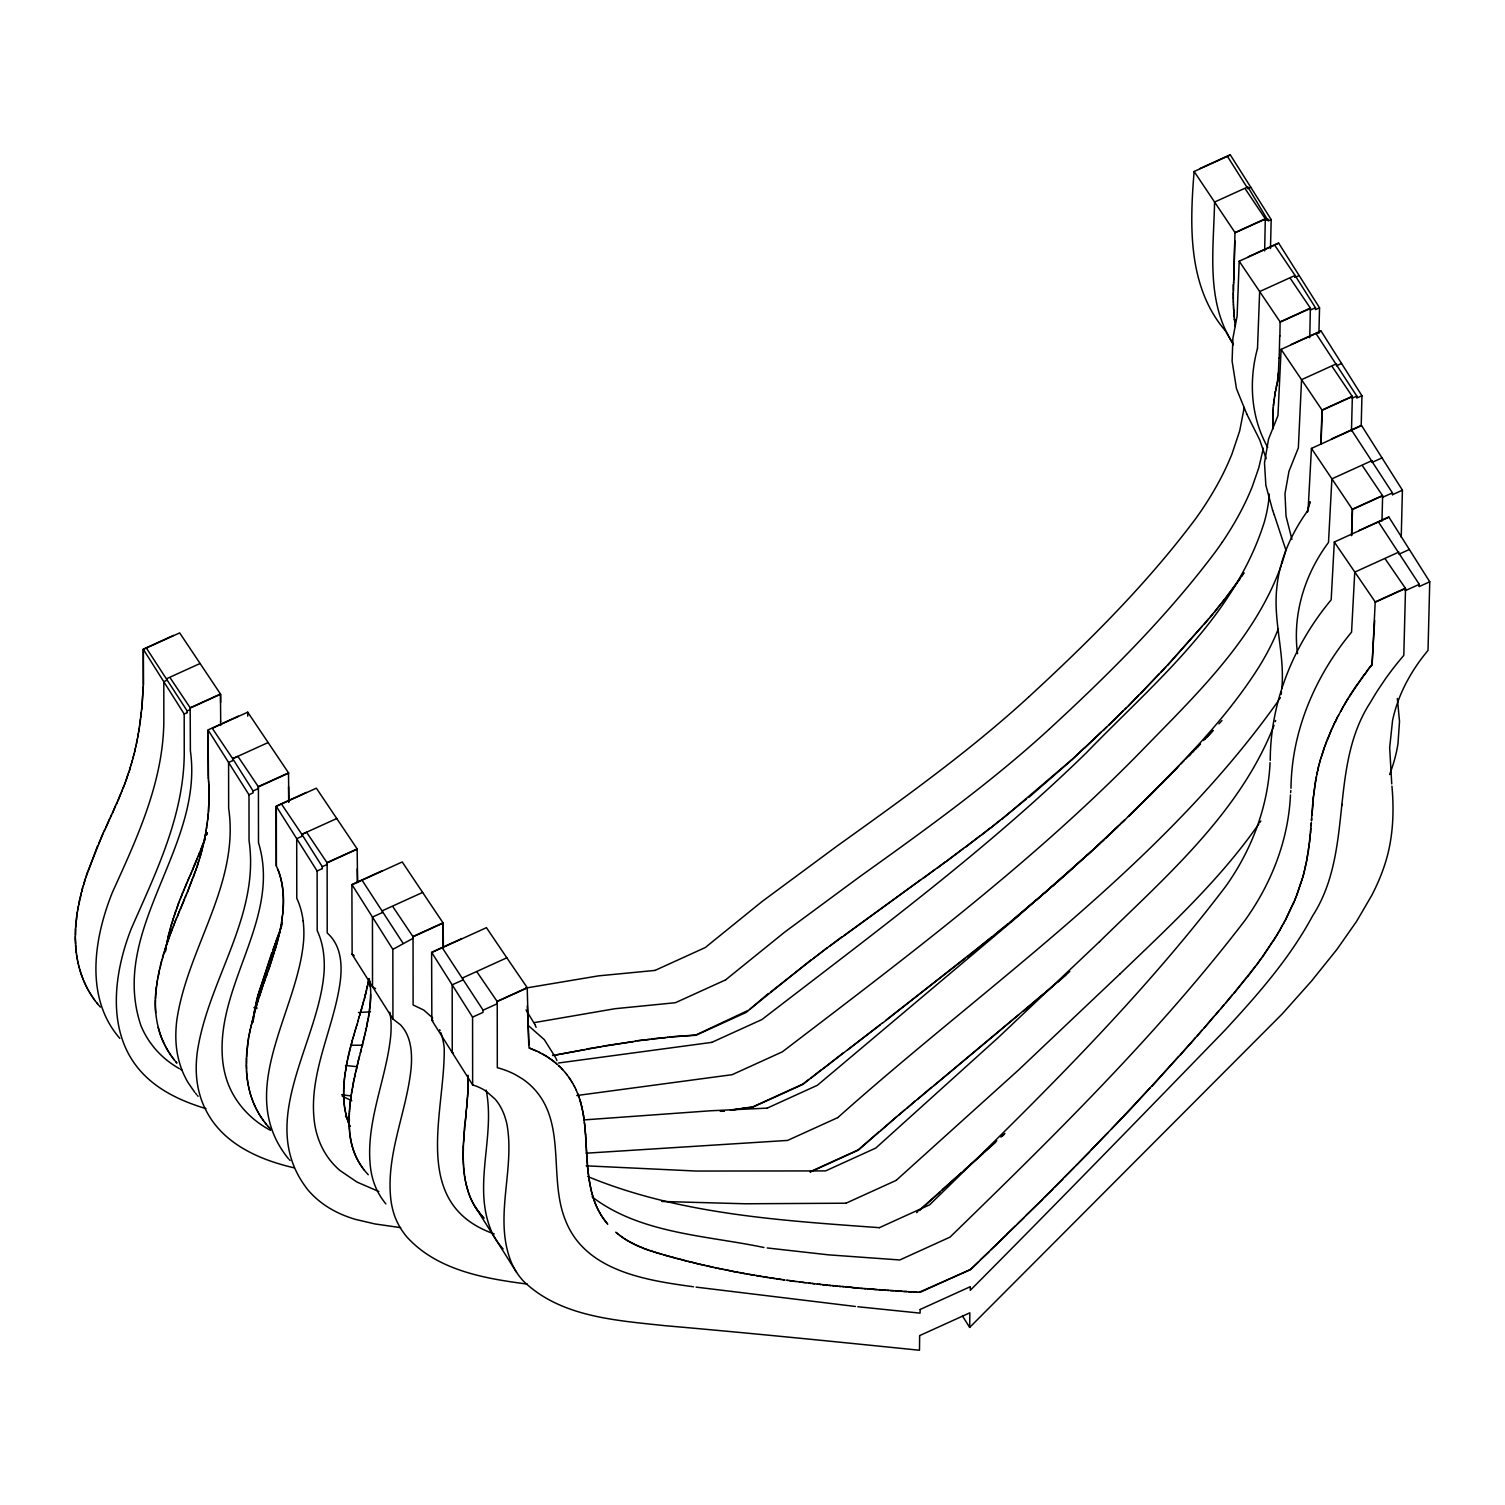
<?xml version="1.0" encoding="UTF-8"?>
<svg xmlns="http://www.w3.org/2000/svg" width="1505" height="1505" viewBox="0 0 1505 1505"><rect width="100%" height="100%" fill="white"/><g stroke="black" fill="none" stroke-linecap="round" stroke-linejoin="round"><path stroke-width="1.5" d="M468.243 1082.396L467.999 1076.338M1233.366 295.507L1233.235 292.158M463.258 1154.598L463.126 1153.169M1233.216 293.682L1233.366 298.554M1272.929 420.046L1272.778 418.183M75.4 936.524L75.476 928.585M246.425 1063.584L246.745 1052.221M1272.929 418.541L1273.136 409.04M463.277 1153.413L463.126 1152.002M209.101 798.553L208.819 786.833M919.649 1335.65L919.48 1350.248C834.598 1341.613 749.678 1333.035 664.683 1325.66C616.015 1320.374 560.688 1317.082 523.533 1281.188A312.795 143.897 -32.3 0 1 520.805 1278.065L519.526 1276.466A302.825 139.307 -32.3 0 1 516.554 1272.271L475.204 1206.822M920.138 1309.519L920.082 1313.131L857.812 1306.735M1391.937 786.156C1394.42 813.528 1392.934 841.652 1383.716 867.727A303.784 139.758 -32.3 0 1 1380.706 875.872A294.228 135.356 -32.3 0 1 1379.013 879.992A302.75 139.269 -32.3 0 1 1375.909 886.934L1374.573 889.737A312.927 143.953 -32.3 0 1 1371.751 895.381L1356.607 921.323L1336.91 949.429L1311.626 980.921L1282.279 1013.862L969.672 1327.41L969.841 1312.812L919.762 1335.556M1233.385 292.459L1233.423 284.52L1233.404 290.86M343.723 1092.216L343.723 1087.174M349.085 1118.196L349.216 1122.222M349.216 1119.701L349.141 1115.638M463.277 1152.247L463.277 1146.095M468.093 1083.318L467.81 1094.248M75.419 935L75.683 925.462M209.082 800.002L208.932 791.084M1272.797 416.791L1273.249 407.61M463.295 1151.062L463.333 1144.91M343.629 1089.582L343.742 1095.753M1295.034 277.334L1295.071 275.453L1274.961 245.56M1257.503 348.389L1259.647 291.556L1295.071 275.453L1315.483 307.754L1315.426 309.635L1319.546 307.829L1278.742 243.227L1239.198 261.212L1237.11 316.088L1232.896 338.305L1232.106 361.125L1236.47 388.685L1246.742 413.988M1332.358 366.844L1352.167 396.285L1352.148 398.204L1356.833 396.116L1316.574 334.373M1356.833 396.116L1356.795 398.054L1361.95 395.759L1321.145 331.156L1281.112 349.367L1277.952 415.587L1268.508 439.215L1264.501 462.919L1265.856 485.268L1272.666 510.402M1362.646 466.061L1382.455 495.502L1382.418 497.384L1392.445 492.888L1352.111 430.9M1385.315 559.032L1405.35 588.192L1405.294 590.656L1419.271 584.354L1378.58 522.122M208.932 799.757L209.007 802.936M1270.465 248.607L1271.198 219.598L1230.394 154.996L1194.123 171.495C1189.703 225.637 1187.652 286.928 1225.503 330.95M1194.123 171.495L1234.984 232.504L1233.837 280.081M1247.814 188.595L1227.779 156.877M1264.652 250.921L1265.31 218.771L1245.5 189.235M1233.253 343.78C1205.373 302.204 1213.783 248.833 1214.554 202.065L1247.852 186.921L1268.207 220.896L1271.198 219.598M1309.764 337.722L1310.366 308.111L1290.387 278.5M1318.907 333.301L1319.546 307.829M1351.471 430.882L1352.355 396.549L1322.18 410.282L1321.051 444.332M1361.197 425.934L1361.95 395.759M1371.996 462.374L1372.052 460.586L1331.887 478.853L1328.501 542.458C1304.835 574.026 1292.306 614.266 1297.536 653.678M1381.985 521.069L1382.625 495.785L1352.506 509.48L1351.641 535.63M1392.407 494.675L1392.445 492.888M1401.23 537.153L1402.415 490.179L1361.611 425.576L1311.438 448.415L1308.09 510.157M1419.215 586.499L1419.271 584.354M1270.239 760.401C1270.37 701.481 1293.698 644.798 1331.173 599.837L1334.295 542.026L1388.946 517.174L1429.75 581.777L1428.019 650.367L1424.426 654.826A163.913 75.4 -32.3 0 0 1421.04 659.246A170.14 78.26 -32.3 0 0 1416.863 665.116A177.816 81.797 -32.3 0 0 1413.966 669.48A179.471 82.568 -32.3 0 0 1411.257 673.826A187.504 86.255 -32.3 0 0 1409.564 676.704L1406.423 682.423A209.966 96.583 -32.3 0 0 1402.303 690.889A228.986 105.35 -32.3 0 0 1401.061 693.673A243.114 111.84 -32.3 0 0 1396.452 705.995A276.036 126.984 -32.3 0 0 1393.762 715.327A302.317 139.081 -32.3 0 0 1392.558 720.538L1389.661 747.628L1391.749 783.917M1234.796 240.838L1233.649 283.222M1279.89 336.104L1280.115 321.863L1239.198 261.212M1281.112 349.367L1321.992 410L1320.901 444.088M1334.295 542.026L1375.213 601.906L1372.146 664.646M208.894 801.224L208.499 811.835M349.254 1117.162L349.273 1113.079M1279.175 358.209L1279.739 335.86M246.406 1057.827L246.519 1068.983M1233.573 284.708L1233.63 281.83M1279.024 357.964L1278.065 380.916M343.817 1088.623L344.156 1081.023M463.484 1145.155L463.389 1143.706M208.781 804.159L208.367 813.34M1351.49 535.385L1352.337 509.254L1382.474 495.54M1374.686 620.417L1371.996 664.401M143.351 686.224L143.238 649.182L173.545 635.392M463.54 1143.951L463.446 1142.521M143.201 685.998L143.107 690.851M349.348 1114.603L349.423 1110.483M143.126 687.522L143.031 692.394M463.596 1142.765L463.973 1134.093M246.613 1056.679L246.876 1050.81M463.653 1141.561L464.067 1132.889M467.886 1093.044L468.093 1079.819M1278.385 372.713L1277.162 383.7M142.862 692.15L142.373 701.725M343.93 1086.196L344.4 1078.521M142.768 693.692L141.677 709.589M467.66 1094.003L467.66 1096.637M349.499 1112.026L349.63 1107.868M467.585 1095.207L467.058 1103.899M75.72 927.268L76.699 915.905M1269.298 494.129L1269.204 495.427A338.531 155.73 -32.3 0 1 1264.52 521.388C1234.758 617.389 1153.225 683.627 1085.82 753.347M1341.99 805.476L1342.084 804.347M1290.989 788.244C1291.572 730.828 1315.257 675.971 1351.565 632.138L1354.745 572.126L1398.879 552.053M1311.401 820.545L1313.583 795.186M1311.551 820.789L1311.72 818.532M1311.984 815.146L1312.699 806.022M467.415 1097.615L466.719 1107.548M1281.79 688.632C1285.101 655.014 1273.192 621.96 1276.748 588.361C1279.382 559.973 1291.422 533.109 1308.09 510.195M1290.82 790.482L1290.65 792.702M1311.231 822.784L1311.118 826.358M1311.382 823.028L1311.194 825.248M464.236 1133.133L464.18 1131.685M1273.268 407.479L1273.907 401.195M349.687 1109.43L349.875 1105.234M464.33 1131.91L464.706 1125.608M142.091 703.042L141.508 711.169M1270.07 762.64C1267.981 807.263 1251.483 850.231 1225.653 886.464C1137.836 1001.991 1033.295 1103.729 929.601 1204.828L879.428 1227.666M1290.462 794.941C1288.393 840.618 1271.048 884.432 1244.334 921.229C1156.574 1035.534 1053.124 1136.839 950.012 1237.129L899.821 1259.967L828.54 1254.85L767.249 1247.965M1312.548 805.739L1312.642 804.611M1310.93 828.597L1310.855 827.242M208.236 814.845L208.217 813.095M464.424 1130.707L464.838 1124.385M1310.761 828.352L1310.516 833.036M1312.661 804.592L1313.451 796.371M1310.667 829.462L1310.422 834.146M282.884 913.046L283.373 906.048A365.301 168.052 -32.3 0 0 283.429 897.864A369.308 169.896 -32.3 0 0 283.241 893.876A336.368 154.752 -32.3 0 0 282.884 889.982L282.583 888.439A347.956 160.076 -32.3 0 0 282.018 884.639A321.807 148.054 -32.3 0 0 281.567 882.156A321.581 147.942 -32.3 0 0 280.739 878.487L279.742 874.894A306.644 141.075 -32.3 0 0 278.576 871.414L277.691 869.138A307.471 141.451 -32.3 0 0 276.243 865.789L276.168 806.153L306.399 792.401M75.965 924.126L77.169 912.67M247.027 1051.054L247.855 1042.213M466.795 1104.877L466.588 1108.771M208.085 814.6L207.765 819.378M1273.399 405.917L1273.719 402.776M349.913 1106.796L350.326 1101.265M464.989 1124.63L464.951 1123.163M1310.272 833.902L1310.084 837.476M465.101 1123.407L466.23 1112.421M466.475 1109.975L466.437 1108.527M282.752 914.476L283.279 904.411A369.44 169.952 -32.3 0 0 283.279 897.62A369.233 169.858 -32.3 0 0 283.091 893.65A339.171 156.031 -32.3 0 0 282.865 891.035L282.733 889.737M370.023 1004.889L369.383 1011.83M370.042 1006.469L370.343 1000.919A347.392 159.812 -32.3 0 0 370.531 997.006A318.797 146.662 -32.3 0 0 370.569 994.429M465.233 1122.184L465.967 1114.866M466.324 1109.731L465.816 1114.622M1310.159 835.012L1309.971 838.567M207.935 816.105L207.596 820.902M247.159 1049.625L248.513 1037.848M466.061 1112.176L466.193 1110.953M344.438 1080.026L344.551 1077.26M141.357 710.943L141.169 714.348M252.953 1021.82L253.103 1020.484M253.103 1022.064L253.611 1016.421M1281.489 692.055L1281.225 694.369M1309.82 838.341L1309.595 841.897M141.188 712.523L140.793 717.546M282.583 914.231L282.018 920.213M350.176 1104.162L350.665 1098.594M1313.733 795.468L1313.865 792.778M1309.689 839.433L1309.463 843.007M1313.865 794.283L1314.486 787.943M140.83 715.703L140.172 722.362M369.741 1007.56L368.537 1017.248M282.432 915.661L281.567 923.129M344.701 1077.505L344.701 1076M1274.039 401.572L1274.095 399.615M1309.312 842.762L1309.049 846.318M156.426 986.433L156.238 987.957A394.705 181.578 -32.3 0 0 155.768 992.51A387.895 178.437 -32.3 0 0 155.372 998.455L155.466 1000.167A360.918 166.039 -32.3 0 0 155.824 1013.016A365.057 167.939 -32.3 0 0 158.345 1027.746L158.683 1029.025M207.408 822.426L207.445 820.658M253.404 1019.374L253.574 1018.02M1314.147 791.875L1315.84 779.27M1309.162 843.872L1308.899 847.428M344.852 1076.244L344.871 1074.72M140.435 718.901L139.946 723.98M207.257 822.2L206.994 825.511M350.646 1100.174L351.248 1094.568M1274.246 399.973L1274.321 398.016M345.021 1074.965L345.228 1072.162M207.05 823.724L206.524 828.597M1308.748 847.183L1308.259 851.849M1274.453 398.392L1274.547 396.417M1308.579 848.293L1308.09 852.959M139.72 725.598L139.796 723.736M156.783 985.135L157.329 980.263M253.762 1016.665L254.702 1009.535M345.191 1073.686L346.301 1065.672M351.004 1097.502L351.662 1091.859M1314.806 787.021L1315.615 780.512M139.476 727.216L139.57 725.354M77.094 914.532L77.432 911.052M1274.697 396.774L1275.337 391.695M248.212 1041.009L249.021 1034.913M369.026 1012.94L368.292 1018.622M139.325 726.971L138.705 732.088M157.084 981.806L156.388 988.202A395.006 181.71 -32.3 0 0 155.918 992.754A388.083 178.531 -32.3 0 0 155.523 998.699M206.618 826.809L205.752 833.262M165.23 951.555L166.227 945.723M165.381 951.8L166.491 944.237M139.081 728.589L137.839 737.017M345.567 1071.109L346.79 1063.038M1307.939 852.733L1306.942 859.618M254.157 1013.919L256.113 1002.499M281.642 921.436L281.322 924.597M351.606 1093.458L352.132 1089.15M1274.942 395.175L1275.356 391.563M1307.751 853.824L1306.735 860.728M77.583 911.296L78.298 906.142M206.129 829.913L205.169 836.404M157.479 980.489L157.611 978.702M352.038 1090.749L353.675 1080.929M248.908 1036.625L250.169 1029.006M1263.353 448.227L1258.82 467.716L1252.311 486.51A368.706 169.613 -32.3 0 1 1250.335 491.307A352.208 162.032 -32.3 0 1 1222.267 542.195M1315.784 780.756L1316.311 776.731M77.865 909.66L79.652 899.501M138.272 733.481L137.519 738.654M281.172 924.352L280.494 929.018M368.142 1018.377L366.693 1026.843M157.762 978.946L157.893 977.121M352.527 1088.021L354.239 1078.163M1316.198 778.33L1317.345 771.595M368.706 979.266L367.991 983.95M368.857 979.51L368.274 982.539M1275.506 391.808L1275.958 388.422M280.908 925.82L280.193 930.504M367.897 1019.732L366.091 1029.608M158.044 977.366L159.173 970.8M205.301 834.598L204.53 839.564M249.435 1033.69L254.646 1010.852M1275.789 390.303L1275.977 388.29M255.116 1008.388L256.753 999.64M346.696 1064.599L347.053 1061.721M137.369 738.409L136.541 743.62M1306.528 861.838L1306.585 860.484M158.345 975.804L159.53 969.201M166.66 944.482L168.842 933.74M137.049 740.065L135.826 746.95M1306.302 862.948L1306.359 861.594M78.768 904.731L81.251 892.785M1316.931 774.511L1318.549 766.365M347.204 1061.966L347.316 1060.385M368.123 982.295L367.352 986.998M1276.127 388.535L1276.635 385.13M204.699 837.739L203.476 844.324M1307.262 512.152L1308.391 507.185M1307.412 512.396L1309.896 501.842M1306.152 862.722L1304.835 869.645M166.077 946.589L169.218 932.216M354.108 1079.781L355.142 1074.006M1276.447 387.011L1276.673 384.979M347.467 1060.63L347.599 1059.05M367.822 983.819L366.994 988.503L367.164 986.847M1305.926 863.832L1304.007 872.994M280.043 930.259L279.554 933.495M347.749 1059.294L348.803 1053.688M354.691 1077.034L355.443 1072.632M136.033 745.05L134.66 751.973M250.62 1027.746L258.446 998.473M366.242 1027.99L365.79 1031M204.04 840.9L201.463 852.357M279.723 931.764L279.215 935M348.05 1057.959L349.8 1049.606M1276.823 385.224L1277.595 381.461M1317.759 770.654L1318.888 765.029M355.594 1072.877L359.131 1057.281M365.47 1032.392L365.64 1030.756M256.565 1001.314L258.164 993.883M355.914 1071.485L359.488 1055.87M365.32 1032.148L364.831 1035.158M135.3 748.38L134.246 753.648M159.68 969.446L159.906 967.602M366.825 988.352L366.298 991.532M366.505 989.782L365.546 994.579M365 1033.521L364.172 1037.942M80.198 898.071L82.606 887.687M278.858 936.505L279.046 934.755M364.361 1036.305L363.156 1042.137M160.057 967.847L160.678 964.385M202.949 845.678L200.109 857.229M257.242 998.455L271.765 952.778M349.273 1052.578L350.496 1046.878M363.683 1039.09L362.46 1044.922M278.688 936.261L278.105 939.515M365.753 992.886L364.361 999.17M1304.421 870.53L1303.424 875.252M160.433 966.229L161.524 961.149M362.649 1043.285L359.639 1056.115M133.832 755.341L134.096 753.422M278.331 937.766L277.71 941.039M365.376 994.41L363.984 1000.618M361.595 1047.48L361.953 1046.088M360.335 1053.312L361.407 1049.117M1319.001 765.387L1319.227 763.693M133.682 755.096L132.948 758.727M350.289 1048.477L352.377 1039.917M169.369 932.46L169.613 930.673M1319.358 764.07L1319.584 762.358M161.242 963.012L161.957 959.513M81.853 891.336L83.076 885.975M133.249 756.789L132.007 762.132M1303.575 873.878L1302.803 877.49M351.004 1045.73L353.167 1037.095M169.783 930.918L170.027 929.149M258.691 992.66L274.907 944.971M277.541 940.794L276.864 944.087M363.815 1000.43L361.463 1009.667M1319.697 762.715L1320.299 759.78M1308.993 505.755L1310.046 502.087M363.401 1001.935L361.332 1009.385M170.178 929.394L170.46 927.607M277.146 942.318L275.076 950.238M1320.073 761.38L1321.127 756.959M132.327 760.194L131.029 765.556M162.107 959.757L163.838 952.966M1302.973 876.136L1301.825 880.877M200.88 853.749L199.619 858.866M170.611 927.851L171.796 922.96M162.559 958.121L164.346 951.311M352.923 1038.751L353.995 1034.255M83.227 886.219L85.127 879.108M353.731 1035.929L354.409 1032.825M361.049 1011.115L361.313 1009.422M171.043 926.309L173.263 918.257M276.28 945.385L268.906 968.919M360.617 1012.62L360.88 1010.909M354.559 1033.07L355.255 1029.966M360.184 1014.107L360.447 1012.395L370.531 1011.83M1320.826 758.67L1326.357 741.683M1302.333 878.374L1296.67 895.776M83.734 884.507L87.384 872.166M131.368 763.599L129.43 770.711M255.248 1009.554L263.243 984.383M360.015 1013.881L357.833 1021.237M354.973 1031.64L356.102 1027.068M359.733 1015.574L360.165 1014.125M358.717 1018.302L359.149 1016.834M355.82 1028.762L356.967 1024.171M356.685 1025.864L358.435 1020.014M199.469 858.621L196.986 867.106M130.352 767.023L128.884 772.441M1321.653 755.962L1324.287 747.308M172.435 921.643L175.916 910.337M164.496 951.555L165.4 948M198.961 860.258L195.838 870.436M274.456 951.536L268.36 970.499M1301.317 881.761L1294.77 900.46M1275.243 721.648L1275.638 720.443M165.023 949.9L165.926 946.344M85.823 877.622L97.637 845.584M128.734 772.197L125.874 781.151M173.922 916.921L178.85 902.304M281.397 926.817L282.319 923.318M259.105 997.157L264.899 979.68M1281.827 563.829L1284.913 553.69A338.531 155.73 -32.3 0 0 1286.023 549.438M166.622 944.933L172.548 927.87M128.151 773.927L124.558 784.669M281.247 926.572L280.833 928.472M167.036 943.014L170.009 934.624M281.209 926.647L280.795 928.547M207.032 832.811L206.561 834.861M206.599 834.748L207.182 833.055M280.25 930.128L280.645 928.303M280.099 929.883L279.648 931.858M1274.039 725.335C1239.612 813.377 1165.284 877.095 1099.534 941.679M88.137 870.661L103.187 832.961M196.271 868.517L193.393 877.114M280.081 929.958L279.065 933.495M268.21 970.255L263.939 983.066M267.664 971.816L266.554 974.958M1281.319 565.297C1254.907 638.76 1196.851 694.012 1143.668 748.681C1033.803 861.688 907.214 956.39 782.337 1051.845L732.145 1074.683L576.791 1095.527M266.159 976.783L266.705 975.202M278.933 933.213L276.111 941.679M278.35 934.868L277.898 936.806M176.631 908.982L179.471 900.686M195.086 871.846L187.391 892.333M277.748 936.562L276.563 939.797M1324.889 746.273L1331.756 728.815M205.169 838.116L203.984 841.991M205.32 838.36L204.661 840.185M275.961 941.434L276.544 939.835M275.509 943.315L275.942 941.472M274.757 944.726L275.359 943.089M275.509 943.334L272.951 949.58M204.454 840.053L200.466 851.002M170.78 933.194L175.935 919.386M125.066 782.675L123.184 788.206M203.137 843.553L198.284 856.383M192.602 878.563L186.676 894.045M179.641 900.931L180.111 899.068M123.73 786.193L121.773 791.762M1327.015 740.648L1327.561 739.237M180.261 899.294L182.745 892.484M173.376 926.422L176.612 917.674M180.901 897.676L184.118 889.135M1296.05 896.698L1293.265 903.997M122.338 789.73L118.011 800.698M1327.466 738.861L1327.993 737.563M199.582 852.564L195.293 863.494M176.781 917.918L179.434 910.845M177.477 916.206L185.83 895.494M1328.2 737.676L1333.11 725.899M183.591 891.054L186.959 882.382M186.526 893.801L185.284 897.45M1257.503 348.407C1248.642 380.69 1250.787 416.64 1267.135 446.289M120.889 793.304L116.449 804.291M197.381 857.925L194.39 865.018M184.569 899.143L180.299 909.396M184.983 887.705L189.16 877.227M195.293 863.513L192.885 868.554M194.54 865.281L187.843 880.914M192.283 870.53L193.035 868.799M1294.131 901.382L1285.195 920.74M190.063 875.741L191.549 872.279M98.559 844.023L104.823 829.349M117.07 802.24L112.405 813.302M115.49 805.833L110.768 816.914M1292.588 904.938L1283.238 924.371M104.165 831.4L109.79 818.475M111.426 814.863L105.802 827.769M1332.508 727.743L1334.502 722.983M1333.881 724.827L1335.142 721.648M1335.292 721.892L1337.456 717.095M1335.368 721.76L1338.133 715.759M1338.378 715.853L1339.074 714.518M1339.149 714.367L1340.522 711.301M1284.386 921.7L1279.1 931.67M1340.673 711.545L1343.118 706.654M1340.767 711.395L1345.658 702.289M1282.41 925.33L1276.917 935.339M1344.059 705.544L1347.483 699.261M1278.234 932.649L1273.907 940.23M1345.922 702.365L1348.518 697.586M1347.746 699.336L1350.324 694.708M1276.033 936.317L1262.225 957.519M1349.515 696.458L1351.452 693.41M1278.554 700.521C1160.675 866.974 988.239 983.235 837.815 1117.575M1350.474 694.953L1364.094 674.673M1272.967 941.208L1256.713 965.044M1351.396 692.996L1357.435 683.966M1259.892 822.407L1260.833 821.015M1357.717 684.023L1371.977 664.439M1258.914 823.799C1219.821 880.068 1169.028 926.685 1119.946 973.98M1261.19 958.516L1247.871 976.463M1364.377 674.729L1366.578 671.794M1255.603 966.059L1234.288 992.943M1366.578 671.362L1370.039 666.866M1225.465 598.444L1236.922 583.131A359.187 165.23 -32.3 0 0 1240.477 578.089M1223.979 599.931L1214.403 612.29M1221.402 603.618L1236.771 582.886A355.801 163.688 -32.3 0 0 1242.622 574.515A352.208 162.032 -32.3 0 0 1243.788 572.841M1370.34 666.922L1372.127 664.683M1219.878 605.104L1210.058 617.52M1246.704 977.498L1225.879 1002.894M1212.804 613.777L1204.132 624.537M1208.44 619.025L1167.56 665.417M1232.463 994.692L1220.837 1008.802M1224.054 1004.625L1215.795 1014.69M1218.994 1010.532L1204.019 1028.291M1202.457 626.061L1160.901 672.509M1213.952 1016.402L1197.284 1035.967M1202.175 1029.966L1188.875 1045.505M1195.44 1037.641L1180.466 1054.93M1188.724 1045.26L1151.889 1086.384M1178.641 1056.566L1128.355 1111.612L1076.131 1165.378M1221.947 720.538L1218.956 723.83M1150.046 1087.965L1111.405 1129.051M1212.861 730.452L1205.223 739.03M1213.011 730.696L1206.803 737.356M1165.735 666.96L1140.545 693.711M1159.076 674.052L1128.355 706.014M1203.492 740.46L1205.072 738.786M1200.313 743.809L1195.628 749.095M1200.463 744.053L1197.246 747.421M1197.096 747.176L1192.393 752.462M1108.056 1132.569L1091.257 1149.933M1193.86 750.543L1185.677 758.99M1189.119 755.849L1190.756 754.156M1184.021 760.683L1180.729 764.07M1089.733 1151.908L1054.309 1187.37M1177.418 767.456L1167.56 777.84M1179.073 765.763L1174.239 771.087M1138.664 695.235L1124.837 709.532M1174.088 770.842L1160.863 784.594M1074.457 1167.09L1064.374 1177.267M1167.41 777.596L1149.03 796.371M1062.85 1179.205L1044.225 1197.416M1160.712 784.35L1147.337 798.064M1052.785 1189.289L1025.77 1215.683M1130.838 813.942C1176.948 768.096 1224.129 722.061 1259.064 666.771A303.803 139.758 -32.3 0 0 1275.525 635.637A311.422 143.257 -32.3 0 0 1278.328 628.77M1126.436 707.538L1114.17 720.011M1042.702 1199.334L1017.38 1223.904M1148.879 796.126L1142.22 803.106M1122.918 711.037L1108.771 725.241M1145.474 799.494L1138.796 806.454M1024.247 1217.564L998.906 1241.907M1138.645 806.21L1128.487 816.5M1140.357 804.535L1135.372 809.803M1135.222 809.558L1128.806 815.917M1015.687 1225.559L1007.297 1233.743M1114.001 719.766L1103.334 730.452M1007.447 1233.987L990.516 1250.034M1130.067 814.6L1124.291 820.582M999.057 1242.152L980.451 1259.76M1085.368 753.76C985.229 851.284 872.392 934.36 761.944 1019.543L711.733 1042.382M1099.515 941.697L998.116 1037.697L875.797 1148.052L825.605 1170.909L696.495 1171.059L586.16 1165.829M1119.908 973.998L1018.528 1069.999L896.19 1180.353M988.992 1251.897L970.405 1269.43M1124.141 820.338L1116.578 827.694M1122.241 822.539L1124.724 819.868M978.927 1261.623L970.556 1269.674L918.69 1292.438M1106.815 726.746L1084.86 747.853M1120.642 823.799L1122.692 821.824M1118.61 825.737L1120.209 824.495M1114.528 829.631L1118.027 826.207M1118.177 826.452L1105.949 838.04M1101.359 731.957L1071.616 760.025M1112.496 831.569L1115.976 828.164M1110.464 833.507L1113.945 830.102M1108.414 835.426L1111.913 832.02M1106.382 837.344L1109.862 833.958M1102.318 841.163L1105.799 837.796M1104.35 839.263L1107.831 835.877M1100.268 843.082L1103.748 839.696M1103.918 839.941L1098.236 844.963M1101.716 841.596L1087.607 855.009M1084.691 747.609L1069.716 761.775M1096.204 846.864L1099.835 843.741M1097.803 845.641L1016.797 917.335L817.403 1085.274L767.23 1108.113M1093.721 849.403L1095.772 847.522M1091.539 851.021L1063.188 876.945M1028.762 696.928C1088.792 641.694 1147.055 583.771 1195.967 518.284A355.801 163.688 -32.3 0 0 1201.818 509.913A352.208 162.032 -32.3 0 0 1229.867 459.025A368.706 169.613 -32.3 0 0 1231.899 454.209L1239.706 430.825L1243.995 408.72A369.045 169.783 -32.3 0 0 1244.165 407.309M1049.154 729.229C1109.185 673.995 1167.447 616.072 1216.36 550.585A355.801 163.688 -32.3 0 0 1222.21 542.214M1069.566 761.53L1071.466 759.799M1087.457 854.765L1057.074 882.325M1028.461 697.21C968.844 751.785 902.944 798.873 837.344 845.848L762.151 901.457L705.224 947.567L655.032 970.405M1048.853 729.511C989.857 783.522 924.71 830.196 859.769 876.681L784.575 932.197L725.617 979.868M1069.265 761.812L1002.255 818.946M1069.415 762.057L1028.705 797.481M1000.863 1137.084L1004.926 1133.397M1002.368 1136.106L1003.722 1134.864M996.78 1140.79L984.533 1151.852M995.576 1142.257L964.141 1170.194M983.329 1153.319L919.292 1210.265M961.432 1172.64L942.393 1189.665M939.835 1192.336L919.442 1210.509M916.601 1212.654L917.937 1211.469M1063.019 876.7L1053.011 885.881M858.207 1149.876L878.544 1132.155M1052.842 885.636L1036.719 899.934M1054.892 883.849L1044.865 892.935M1044.715 892.691L1010.269 922.189M1069.81 971.44L1057.752 982.182M880.726 1130.65L904.994 1109.542M1065.747 974.958L1045.542 992.566M748.023 1010.457L695.837 1035.007L669.593 1036.926M1036.569 899.689L1002.123 928.905M1055.569 983.668L1023.155 1011.416M896.867 1116.465L858.358 1150.121L810.273 1172.019M750.224 1008.971L811.082 959.814M899.049 1114.979L915.172 1100.964M907.176 1108.075L931.445 1087.306M1043.36 994.053L933.646 1085.839M917.354 1099.478L1018.941 1014.596M1026.523 798.929L990.064 828.521M1008.087 923.637L993.996 935.583M1001.973 928.66L967.546 956.917M768.378 993.469L746.179 1012.413L695.987 1035.252M991.814 936.994L882.156 1023.438M770.56 992.058L827.336 947.567M965.363 958.29L886.069 1020.089M1000.073 820.319L981.918 834.786M989.914 828.277L965.664 847.127M802.748 1084.146L808.806 1079.424M811.007 1078.088L843.383 1052.804M821.015 1069.999L802.899 1084.39L752.707 1107.21L740.422 1108.583M823.197 1068.682L882.005 1023.212M847.597 1049.926L880.124 1024.999M979.736 836.103L945.347 862.215M813.264 958.516L841.558 937.032M963.482 848.406L937.22 868.178M829.518 946.288L920.797 879.748M843.741 935.771L935.038 869.42M945.196 861.989L922.998 878.506M1199.937 168.541L1230.243 154.752M143.427 684.7L143.389 649.408L179.678 632.909L220.445 693.974M200.071 663.498L166.773 678.642L166.792 680.298L163.8 681.709L163.838 717.001C164.459 779.59 137.632 836.742 112.386 892.39C93.95 938.33 84.449 997.834 119.854 1038.394M1247.908 188.614L1250.805 187.297M179.377 1068.663A373.334 171.758 -32.3 0 1 173.414 1064.976A375.686 172.83 -32.3 0 1 164.741 1058.41A389.419 179.133 -32.3 0 1 153.661 1047.066L149.748 1041.855A395.759 182.067 -32.3 0 1 147.603 1038.582L146.248 1036.362A399.277 183.666 -32.3 0 1 144.348 1032.938A402.211 185.021 -32.3 0 1 142.599 1029.42A402.437 185.134 -32.3 0 1 141 1025.808C108.341 929.488 204.172 847.842 190.383 750.807L190.176 707.783L220.464 694.012L220.689 721.346M1235.003 232.541L1265.31 218.771M190.326 708.027L220.633 694.238L220.633 702.44M1235.172 232.786L1265.46 219.015M187.184 712.599L187.184 710.943L190.082 709.626M1265.366 220.539L1268.245 219.222M205.94 1108.621C184.551 1102.206 163.387 1092.931 146.869 1077.542A407.893 187.655 -32.3 0 1 143.934 1074.683C105.519 1035.835 113.026 974.732 131.462 928.228C156.539 871.188 185.077 813.264 184.231 749.302L184.193 714.01L187.09 712.693M238.336 716.154L208.029 729.925L208.48 778.668M1248.303 256.772L1278.592 242.982M212.205 728.345L247.723 712.185L288.509 772.855L288.847 802.127M237.771 756.357L232.711 758.67L232.711 760.533M268.135 742.548L232.711 758.67L253.103 790.972L253.103 792.834L248.983 794.772L249.04 840.524C260.214 916.677 207.596 980.301 197.193 1052.804A395.006 181.71 -32.3 0 0 196.722 1057.357A388.083 178.531 -32.3 0 0 196.327 1063.301L196.271 1064.769A360.918 166.039 -32.3 0 0 196.628 1077.618A365.057 167.939 -32.3 0 0 199.149 1092.329L200.221 1096.167A387.707 178.361 -32.3 0 0 202.836 1103.541A384.565 176.913 -32.3 0 0 204.398 1107.116L206.693 1111.725A393.445 180.995 -32.3 0 0 208.593 1115.073C226.521 1145.512 261.174 1160.223 294.152 1167.842M232.617 760.646L228.591 762.471L228.647 808.223C239.803 884.376 187.203 948.018 176.781 1020.503A395.006 181.71 -32.3 0 0 176.311 1025.055A388.083 178.531 -32.3 0 0 175.935 1031L175.878 1032.468A360.918 166.039 -32.3 0 0 176.236 1045.317A365.057 167.939 -32.3 0 0 178.756 1060.047L179.829 1063.866A387.707 178.361 -32.3 0 0 182.444 1071.24A384.565 176.913 -32.3 0 0 183.986 1074.815L186.281 1079.424A393.445 180.995 -32.3 0 0 188.181 1082.772L194.766 1092.31M1295.128 277.353L1299.135 275.528M258.277 788.564L258.277 786.645L288.527 772.893M1280.115 321.863L1310.366 308.111M288.678 773.137L258.427 786.889L258.484 842.706C281.303 917.486 217.021 982.916 222.383 1057.168A364.229 167.563 -32.3 0 0 222.74 1061.157L223.079 1063.79A365.433 168.109 -32.3 0 0 224.17 1070.206A364.549 167.713 -32.3 0 0 225.054 1073.949C230.905 1098.33 248.532 1118.855 270.561 1130.33M1280.266 322.108L1310.516 308.356M253.103 790.972L258.183 788.658M1310.403 310.049L1315.483 307.754M1290.763 344.664L1320.995 330.912M276.393 866.033L276.318 806.398L316.37 788.187L357.137 848.876L357.607 882.551M301.884 836.291L301.884 834.391L306.474 832.284M282.075 804.912L301.865 834.353L336.763 818.513M301.79 836.385L296.711 838.699L296.786 898.335A307.471 141.451 -32.3 0 1 298.253 901.664A311.422 143.276 -32.3 0 1 300.643 908.625A321.92 148.092 -32.3 0 1 302.58 917.128A347.749 159.982 -32.3 0 1 303.145 920.985M1341.557 363.457L1336.478 365.771L1336.44 363.815L1301.562 379.674L1298.345 447.888L1288.976 471.253L1284.988 493.734L1286.041 516.159L1291.911 539.354M326.98 864.491L326.98 862.628L357.155 848.914M1322.011 410.037L1352.186 396.323M357.306 849.14L327.131 862.873L327.206 932.968A169.2 77.846 -32.3 0 1 329.764 935.452A173.94 80.01 -32.3 0 1 334.016 940.926L335.182 942.883A188.106 86.538 -32.3 0 1 336.725 945.949A200.635 92.294 -32.3 0 1 339.603 954.772L339.848 955.92A229.945 105.783 -32.3 0 1 340.45 959.494A238.279 109.62 -32.3 0 1 340.732 961.921A249.886 114.963 -32.3 0 1 340.92 964.404A262.002 120.532 -32.3 0 1 341.033 966.925A299.42 137.745 -32.3 0 1 340.412 980.094C334.336 1028.686 307.095 1074.683 314.808 1124.743A344.269 158.382 -32.3 0 0 315.486 1128.299L316.012 1130.631A353.976 162.841 -32.3 0 0 316.897 1134.055L317.574 1136.313A352.659 162.239 -32.3 0 0 318.703 1139.624L319.53 1141.787A348.614 160.377 -32.3 0 0 321.844 1147.036L322.879 1149.086A341.898 157.291 -32.3 0 0 325.738 1154.015L326.98 1155.934A334.204 153.755 -32.3 0 0 339.98 1170.514L357.099 1182.121L378.827 1191.509M322.296 868.592L322.296 866.692L326.886 864.585M400.669 1227.647L374.952 1223.941L355.65 1219.426A339.81 156.332 -32.3 0 1 343.479 1215.175A334.637 153.943 -32.3 0 1 336.01 1211.751A342.99 157.78 -32.3 0 1 330.159 1208.534A352.17 162.013 -32.3 0 1 323.65 1204.301A358.265 164.816 -32.3 0 1 318.627 1200.444A368.744 169.632 -32.3 0 1 311.366 1193.71L310.481 1192.788A370.399 170.404 -32.3 0 1 308.036 1190.041C254.289 1122.128 319.681 1042.645 324.177 970.65A365.301 168.052 -32.3 0 0 324.233 962.466A369.308 169.896 -32.3 0 0 324.045 958.478A336.368 154.752 -32.3 0 0 323.688 954.584L323.537 953.286A347.749 159.982 -32.3 0 0 322.992 949.486A321.995 148.13 -32.3 0 0 322.522 946.984A321.92 148.092 -32.3 0 0 321.054 940.926A311.422 143.276 -32.3 0 0 318.646 933.965A307.471 141.451 -32.3 0 0 317.198 930.636L317.122 871L322.202 868.686M382.044 870.831L351.888 884.545L352.132 954.396L392.937 1018.998L400.311 1024.679A151.61 69.757 -32.3 0 1 402.512 1027.181A158.533 72.917 -32.3 0 1 404.469 1029.872L405.052 1030.812A176.894 81.383 -32.3 0 1 406.632 1033.728L407.103 1034.744A189.555 87.196 -32.3 0 1 407.968 1036.813A202.893 93.329 -32.3 0 1 409.699 1042.288A234.103 107.702 -32.3 0 1 410.978 1049.305A257.167 118.312 -32.3 0 1 411.222 1051.732A288.396 132.666 -32.3 0 1 411.523 1059.275A318.928 146.719 -32.3 0 1 411.486 1061.853A346.526 159.417 -32.3 0 1 411.091 1068.399C406.519 1113.004 385.092 1155.859 391.093 1201.423A330.592 152.08 -32.3 0 0 392.165 1207.198A314.169 144.536 -32.3 0 0 393.294 1211.676L393.953 1213.858A296.974 136.616 -32.3 0 0 396.342 1220.16A292.215 134.434 -32.3 0 0 397.282 1222.192A322.841 148.525 -32.3 0 0 399.333 1226.142L399.879 1227.102A316.182 145.458 -32.3 0 0 402.249 1230.845L404.864 1234.457A337.609 155.316 -32.3 0 0 406.971 1237.054C437.297 1270.408 484.704 1278.573 527.314 1284.085M1331.323 439.046L1361.461 425.332M443.241 948.489L443.016 922.847L422.623 892.427L382.477 910.694L382.477 912.463M382.383 912.557L372.45 917.072L372.525 986.697L373.579 987.318M1372.09 462.392L1382.023 457.877M412.897 938.386L412.897 936.562L443.016 922.847M392.937 1018.998L392.843 949.373L412.803 938.48M1392.501 494.693L1402.415 490.179M461.753 938.593L431.615 952.289L431.841 1020.315L472.645 1084.917L476.163 1086.121A164.007 75.457 -32.3 0 1 479.474 1087.513A170.178 78.298 -32.3 0 1 483.557 1089.639A178.06 81.91 -32.3 0 1 486.378 1091.407L495.089 1099.101A211.829 97.449 -32.3 0 1 497.045 1101.528A228.741 105.237 -32.3 0 1 498.249 1103.184A254.646 117.145 -32.3 0 1 505.341 1118.253A302.298 139.062 -32.3 0 1 506.771 1123.426C515.613 1169.648 492.869 1218.241 511.681 1263.241A306.399 140.943 -32.3 0 0 514.447 1268.771A294.152 135.318 -32.3 0 0 516.554 1272.271M1358.676 530.625L1388.795 516.93M528.744 1044.827L527.22 987.637L506.828 957.801L462.712 977.874L462.712 979.981M462.618 980.094L452.177 984.834L452.253 1052.616L453.438 1052.992M1398.916 554.216L1409.357 549.476M497.083 1003.76L497.083 1001.352L527.22 987.637M1375.231 601.925L1405.35 588.21M527.371 987.882L497.233 1001.577L497.308 1067.666L498.475 1067.986A242.117 111.389 -32.3 0 1 501.842 1069.002A257.374 118.387 -32.3 0 1 505.116 1070.13L506.188 1070.525A255.549 117.559 -32.3 0 1 511.324 1072.67A261.55 120.325 -32.3 0 1 515.218 1074.589L522.404 1078.878A287.493 132.252 -32.3 0 1 524.906 1080.646L527.296 1082.509A279.347 128.508 -32.3 0 1 529.572 1084.447C568.439 1119.381 547.575 1176.609 565.485 1220.386C585.295 1271.217 646.096 1280.341 693.542 1286.775M1375.382 602.169L1405.52 588.455L1403.808 655.333L1402.641 656.726A242.117 111.389 -32.3 0 0 1398.07 662.238A249.849 114.944 -32.3 0 0 1394.759 666.358A255.549 117.559 -32.3 0 0 1389.51 673.243A261.55 120.325 -32.3 0 0 1385.541 678.717L1378.166 689.647A287.493 132.252 -32.3 0 0 1375.589 693.73L1373.124 697.774A279.347 128.508 -32.3 0 0 1370.773 701.819C1328.125 766.591 1354.613 850.908 1312.492 916.075C1289.54 958.779 1257.145 995.369 1224.412 1030.774C1140.132 1117.688 1055.701 1204.489 970.274 1290.312L970.33 1286.681L920.232 1309.425M472.645 1084.917L472.57 1017.135L483.011 1012.395L483.105 1010.175L496.989 1003.854M1419.309 586.517L1429.75 581.777M725.561 979.906L675.425 1002.706L614.905 1008.726L534.181 1022.629M802.692 1084.164L752.538 1106.984L742.435 1108.32M837.758 1117.613L787.623 1140.414L586.047 1153.206M810.123 1171.774L858.151 1149.914M846.017 1203.191L896.133 1180.409M970.349 1269.467L920.213 1292.268L913.704 1292.137M552.561 1055.306L554.593 1054.93M552.711 1055.551L601.153 1046.69M556.756 1054.798L585.012 1049.531M525.885 988.051L598.539 975.861L654.976 970.424M586.875 1048.929L633.436 1041.554M603.016 1046.088L635.467 1041.272M635.317 1041.027L649.577 1039.391M720.255 1111.348L724.281 1110.803M637.33 1040.745L665.718 1037.566M722.419 1111.311L724.432 1111.029M730.339 1109.956L740.573 1108.828M732.502 1109.919L738.56 1109.11M711.696 1042.382L558.411 1063M651.439 1038.902L667.731 1037.378M667.58 1037.133L695.931 1035.271M583.789 1119.927L710.774 1110.765L767.155 1108.131M358.435 1012.508L360.447 1012.413M845.942 1203.21L745.125 1203.774L661.805 1201.46M362.724 1045.241L350.609 1045.223M879.353 1227.685C781.283 1220.48 679.639 1214.497 587.834 1176.571M916.865 1292.099L908.738 1291.836M911.898 1291.798L903.771 1291.535M906.932 1291.497L898.786 1291.215M901.947 1291.177L895.475 1290.989M898.636 1290.97L890.509 1290.65M893.669 1290.65L878.751 1289.597M887.198 1290.425L888.853 1290.538M885.542 1290.312L873.935 1289.465M877.095 1289.465L870.624 1289.202M873.784 1289.221L867.313 1288.938M870.473 1288.957L852.394 1287.697M864.002 1288.675L865.657 1288.807M860.691 1288.412L862.346 1288.543M859.016 1288.261L855.705 1287.979M855.555 1287.734L835.689 1285.891M852.244 1287.452L845.622 1286.85M842.311 1286.549L843.966 1286.7M839.15 1286.474L840.806 1286.624M837.495 1286.305L829.048 1285.232M832.359 1285.571L834.015 1285.74M357.099 1066.706L345.529 1065.484M830.854 1285.646L819.115 1284.16M825.737 1284.875L827.393 1285.063M822.577 1284.762L824.232 1284.95M820.921 1284.593L817.46 1283.972M817.61 1284.216L812.493 1283.408M814.299 1283.84L809.182 1283.013M810.988 1283.464L805.871 1282.617M855.423 1306.472L696.1 1287.114M806.022 1282.862L802.56 1282.204M804.366 1282.655L799.249 1281.79M801.055 1282.241L795.938 1281.376M351.248 1095.997L341.616 1094.699M796.089 1281.602L792.627 1280.924M794.433 1281.395L789.316 1280.492M257.261 1008.068L253.912 1007.616M791.122 1280.962L787.661 1280.266M786.005 1280.04L787.811 1280.51M763.938 1247.495C706.24 1235.379 640.472 1233.837 592.067 1196.851M782.694 1279.57L784.35 1279.796M784.5 1280.04L779.383 1279.081M781.189 1279.57L776.072 1278.61M777.878 1279.081L772.761 1278.102M774.567 1278.592L769.45 1277.595M771.256 1278.102L766.139 1277.087M767.945 1277.576L762.828 1276.56M764.634 1277.068L759.517 1276.014M761.323 1276.522L756.206 1275.45M758.012 1275.977L752.895 1274.885M754.701 1275.412L749.584 1274.321M751.39 1274.848L746.273 1273.738M748.079 1274.265L742.962 1273.136M744.768 1273.681L739.651 1272.515M741.457 1273.061L736.34 1271.894M738.146 1272.459L724.752 1269.618M734.835 1271.819L721.459 1268.922M723.265 1269.505L718.148 1268.226M719.954 1268.828L714.837 1267.53M716.643 1268.132L706.56 1265.686M713.332 1267.398L703.249 1264.934M705.055 1265.555L699.957 1264.162M701.763 1264.783L691.679 1262.168M698.452 1264.012L688.368 1261.341M690.174 1261.999L680.11 1259.215M686.882 1261.171L676.798 1258.349M678.605 1259.027L671.851 1256.995M675.293 1258.142L668.54 1256.092M670.346 1256.788L663.573 1254.681M667.035 1255.866L658.626 1253.232M662.087 1254.455L650.988 1250.881M657.121 1252.988L649.972 1250.523M431.69 1020.07L433.045 1020.691M650.122 1250.768L647.94 1249.827M649.107 1250.429L645.965 1249.112M647.094 1249.714L644.968 1248.736M645.118 1248.981L640.171 1246.817M644.14 1248.604L638.289 1246.008M533.391 1049.756L529.497 1048.063L535.705 1050.735M534.388 1050.001L536.834 1051.261M351.794 1100.776L342.199 1096.129M639.38 1246.667L636.465 1245.181M494.223 1233.931C409.191 1204.207 445.292 1113.192 444.22 1047.913A308.262 141.809 -32.3 0 0 442.432 1037.942A269.075 123.786 -32.3 0 0 441.21 1033.728L440.852 1032.712M637.537 1245.839L635.562 1244.767M536.551 1050.942L540.163 1052.86M635.712 1244.992L632.89 1243.45M634.809 1244.579L629.466 1241.644M538.903 1052.07L543.343 1054.553M632.175 1243.262L628.62 1241.174M542.026 1053.669L544.264 1055.08M627.811 1240.684L628.789 1241.418M626.983 1240.214L627.961 1240.929M351.982 954.151L353.167 955.017M626.174 1239.725L627.134 1240.459M546.277 1056.303L544.227 1054.911L546.39 1056.36M625.384 1239.217L626.343 1239.97M546.24 1056.115L548.253 1057.545M547.124 1056.679L550.266 1058.918M624.594 1238.728L625.534 1239.462M353.017 954.772L354.183 955.675M624.744 1238.972L621.527 1236.64M527.709 1024.999L544.321 1039.654L555.665 1057.658M623.973 1238.465L620.041 1235.567M549.325 1058.26L553.031 1060.931M374.576 987.976L375.554 988.653M551.056 1059.332L554.799 1062.323M620.925 1236.358L619.308 1235.022M553.671 1061.307L557.264 1064.411M618.743 1234.702L616.467 1232.745M349.555 1119.946L348.709 1119.269A307.377 141.414 -32.3 0 1 345.51 1116.503M618.028 1234.138L615.79 1232.162M555.42 1062.718L556.511 1063.753M558.167 1065.22L559.691 1066.65L558.976 1065.973M559.615 1066.499L561.083 1067.948M484.159 1218.091L482.729 1216.586M561.158 1068.042L562.08 1069.058M561.835 1068.738L563.322 1070.337M269.527 1127.941L270.524 1129.07M368.255 1174.747L366.016 1172.226A337.609 155.316 -32.3 0 1 363.909 1169.611M442.357 947.887L483.105 1010.175M99.311 1005.848L100.346 1007.108M563.378 1070.412L565.428 1072.783M197.249 1095.301L198.096 1096.28M432.688 1017.963L423.827 1010.1L413.104 1004.945L413.047 936.787L443.166 923.092L443.354 946.551M175.859 1061.777L176.687 1062.756M176.01 1062.003L176.838 1063M607.775 1224.223L606.496 1222.643M266.31 1124.254L267.25 1125.439M97.562 1003.797L98.578 1005.077M195.575 1093.307L196.403 1094.304M607.211 1223.565L605.405 1221.251M265.538 1123.313L266.46 1124.498M96.715 1002.744L97.712 1004.042M565.485 1072.877L566.087 1073.629M479.211 1212.428L480.001 1213.482A312.795 143.897 -32.3 0 0 480.659 1214.272M174.223 1059.765L175.182 1061.006M264.786 1122.354L265.689 1123.558M566.162 1073.705L566.915 1074.72M96.866 1002.988L95.06 1000.618M606.101 1222.192L604.878 1220.555M479.361 1212.673L478.571 1211.619A302.618 139.213 -32.3 0 1 475.599 1207.443A294.378 135.431 -32.3 0 1 473.492 1203.925A306.249 140.887 -32.3 0 1 470.726 1198.394M173.414 1058.749L174.373 1060.009M264.936 1122.598L263.319 1120.416M526.016 1009.949L534.821 1024.397M566.821 1074.551L568.815 1077.298M363.232 1168.727L364.06 1169.855M212.562 728.702L232.673 758.633M172.642 1057.714L173.564 1058.993M604.352 1219.859L605.029 1220.8M94.269 999.546L95.229 1000.863M362.573 1167.824L363.382 1168.971M171.871 1056.679L172.793 1057.959M146.719 648.599L187.184 710.943M603.825 1219.144L604.502 1220.103M262.604 1119.419L263.469 1120.642M93.479 998.455L94.42 999.79M171.137 1055.626L172.022 1056.924M361.934 1166.921L362.724 1168.068M603.336 1218.429L603.994 1219.389M568.721 1077.129L569.492 1078.257M261.908 1118.422L262.754 1119.664M238.336 757.015L258.239 786.607M92.727 997.345L93.649 998.699M477.104 972.136L497.064 1001.314M602.828 1217.714L603.486 1218.674M170.404 1054.572L171.288 1055.87M569.285 1077.919L569.868 1078.803M362.573 880.989L402.87 942.995M362.084 1167.165L361.294 1165.999A316.069 145.402 -32.3 0 1 358.924 1162.255M506.828 957.801L486.435 927.663L431.766 952.533L472.57 1017.135M261.23 1117.425L262.058 1118.667M1352.318 509.217L1311.438 448.415M602.339 1216.999L602.978 1217.959M91.974 996.235L92.877 997.589M393.106 907.045L412.878 936.524M307.189 833.149L326.98 862.628M422.623 892.427L402.23 861.951L352.057 884.771L392.843 949.373M170.422 678.247L190.157 707.745M169.689 1053.5L170.554 1054.817M569.925 1078.897L570.621 1079.932M602.489 1217.244L601.398 1215.532M260.553 1116.409L261.381 1117.669M91.241 995.106L92.125 996.479M168.993 1052.428L169.839 1053.745M602.019 1216.51L600.928 1214.78M570.527 1079.781L571.242 1080.929M259.913 1115.374L260.722 1116.654M90.526 993.977L91.391 995.351M962.466 1316.01L969.672 1327.41M301.865 834.353L322.296 866.692M276.318 806.398L317.122 871M248.983 794.772L208.198 730.17L208.236 775.922M143.389 649.408L184.193 714.01M571.035 1080.59L571.75 1081.738M168.297 1051.337L169.143 1052.672M1226.18 332.003L1233.404 344.833M259.274 1114.34L260.064 1115.619M89.811 992.83L90.676 994.222M571.806 1081.832L572.671 1083.337M168.447 1051.581L167.638 1050.245A393.802 181.164 -32.3 0 1 165.738 1046.878M600.476 1214.027L601.078 1215.024M258.653 1113.305L259.424 1114.584M89.134 991.682L89.98 993.074M600.025 1213.275L600.627 1214.272M599.592 1212.522L600.194 1213.519M258.051 1112.251L258.804 1113.531M88.475 990.516L89.284 991.927M572.728 1083.412L573.857 1085.444M599.743 1212.767L598.745 1210.979M257.468 1111.179L258.202 1112.477M87.817 989.349L88.626 990.76M599.329 1211.995L598.35 1210.208M256.885 1110.107L257.618 1111.424M87.177 988.164L87.967 989.594M573.913 1085.519L574.364 1086.384M165.136 1045.749L165.889 1047.123A393.445 180.995 -32.3 0 0 167.789 1050.471M86.556 986.96L87.328 988.409M574.402 1086.459L574.891 1087.419M256.32 1109.034L257.035 1110.351M597.937 1209.437L598.501 1210.453M1267.154 446.308L1267.699 447.399M1246.742 414.007L1259.704 439.836L1266.157 458.649M164.553 1044.602L165.287 1045.975M574.684 1087.08L575.813 1089.319M85.954 985.756L86.707 987.205M255.775 1107.943L256.471 1109.26M597.56 1208.647L598.106 1209.681M164.703 1044.827L163.443 1042.269A384.321 176.8 -32.3 0 1 161.882 1038.695A387.744 178.38 -32.3 0 1 159.267 1031.32M597.165 1207.857L597.711 1208.891M255.925 1108.169L254.232 1104.614M85.371 984.533L86.105 986.001M575.625 1088.999L576.227 1090.203M164.139 1043.68L163.594 1042.514A384.565 176.913 -32.3 0 1 162.032 1038.939A387.707 178.361 -32.3 0 1 159.417 1031.565L158.89 1030.06M596.789 1207.066L597.316 1208.101M85.522 984.778L84.242 982.088M255.398 1107.078L253.743 1103.485M534.858 1024.491L536.119 1027.313M576.264 1090.297L577.882 1094.154M596.432 1206.258L596.958 1207.292M84.957 983.555L83.716 980.846M596.074 1205.449L596.582 1206.502M556.098 1058.636L556.925 1060.611M470.312 1197.434L470.877 1198.638A306.399 140.943 -32.3 0 0 473.642 1204.169A294.152 135.318 -32.3 0 0 475.768 1207.668A302.825 139.307 -32.3 0 0 478.722 1211.864M595.735 1204.64L596.225 1205.693M83.189 979.586L83.866 981.072M469.917 1196.475L470.463 1197.679M253.273 1102.356L253.894 1103.729M595.397 1203.831L595.886 1204.884M595.058 1203.003L595.547 1204.056M469.541 1195.516L470.068 1196.72M252.821 1101.209L253.442 1102.582M83.339 979.83L81.27 974.469M594.738 1202.175L595.227 1203.248M82.831 978.57L80.819 973.171M469.165 1194.537L469.692 1195.76M252.972 1101.453L251.561 1097.728M594.437 1201.347L594.908 1202.42M348.351 1122.429L348.859 1123.652A316.276 145.496 -32.3 0 0 350.044 1126.549M578.146 1095L578.635 1096.148M1274.265 514.879L1285.966 550.284M468.808 1193.559L469.315 1194.782M252.539 1100.287L251.166 1096.543M1274.265 514.861L1272.666 510.44M578.484 1095.903L579.011 1097.164L578.522 1095.997M594.588 1201.573L593.835 1199.654M347.994 1121.432L348.502 1122.674M468.45 1192.562L468.958 1193.804M594.287 1200.745L593.553 1198.808M578.879 1097.013L579.726 1099.308M347.655 1120.435L348.144 1121.677M468.601 1192.807L466.907 1187.501M593.271 1197.942L593.704 1199.052M579.538 1098.97L580.046 1100.324M347.335 1119.438L347.805 1120.679M80.988 973.415L79.615 969.201M468.281 1191.81L466.117 1184.397M250.789 1095.358L251.316 1096.788M593.422 1198.187L592.725 1196.212M579.858 1100.005L580.328 1101.265M347.486 1119.682L346.733 1117.406M80.555 972.098L78.881 966.53M593.139 1197.322L591.747 1192.675M250.413 1094.173L250.94 1095.602M352.81 1148.165L352.49 1147.073A314.169 144.536 -32.3 0 1 351.361 1142.596A330.592 152.08 -32.3 0 1 350.308 1136.821L349.555 1131.816M347.166 1118.667L346.432 1116.371M250.075 1092.969L250.564 1094.417M592.631 1195.572L591.503 1191.791M159.041 1030.285L158.194 1027.501M580.497 1102.149L581.193 1104.407M249.736 1091.765L250.225 1093.213M79.389 968.11L78.542 965.175M346.602 1116.616L345.905 1114.302M249.416 1090.542L249.886 1092.009M581.043 1104.162L581.72 1106.514M581.081 1104.237L581.739 1106.589M466.776 1186.73L465.873 1183.344M591.296 1190.888L591.672 1192.035M346.319 1115.581L345.661 1113.248M249.567 1090.786L248.833 1088.096M591.07 1189.985L591.446 1191.132M78.693 965.401L77.903 962.429M581.588 1106.344L582.209 1108.621M249.266 1089.564L248.57 1086.855M590.863 1189.063L591.22 1190.21M581.984 1107.642L582.228 1108.696M78.373 964.047L77.62 961.037M590.656 1188.141L591.014 1189.307M345.435 1112.195L345.83 1113.493M465.647 1182.29L466.023 1183.588M590.807 1188.386L589.904 1184.435M369.007 978.57L369.252 979.717A232.579 106.987 -32.3 0 1 369.854 983.254L370.268 986.885M582.078 1108.451L582.454 1109.749M582.284 1109.43L582.661 1110.822M590.618 1187.464L589.245 1180.635M248.306 1085.594L248.72 1087.099M465.44 1181.237L465.798 1182.535M345.228 1111.123L345.586 1112.44M582.491 1110.502L583.056 1112.872M77.338 959.663L77.771 961.281M465.233 1180.165L465.591 1181.481M248.062 1084.352L248.457 1085.839M582.698 1111.574L583.601 1116.089L582.924 1112.703M345.379 1111.367L344.495 1106.815M77.094 958.252L77.508 959.889M465.026 1179.092L465.384 1180.409M247.836 1083.092L248.212 1084.597M589.885 1183.739L588.549 1175.8M345.172 1110.295L344.344 1105.705M465.177 1179.337L464.499 1175.857M76.849 956.841L77.244 958.497M1397.355 698.452L1399.518 721.365L1397.995 743.432A330.837 152.193 -32.3 0 1 1396.791 750.261A314.056 144.48 -32.3 0 1 1395.53 755.811L1394.815 758.614A296.73 136.504 -32.3 0 1 1392.238 767.193A292.196 134.415 -32.3 0 1 1390.714 771.557A322.371 148.299 -32.3 0 1 1389.642 774.492M247.629 1081.813L247.986 1083.318M465.007 1178.265L464.349 1174.765M76.623 955.43L77 957.086M583.47 1115.92L583.771 1117.162M589.245 1179.92L588.173 1172.847M247.779 1082.057L247.253 1079.254M1235.172 325.099L1235.379 326.472M583.94 1118.309L583.62 1116.936L584.091 1119.381M76.416 954.001L76.774 955.675M1235.304 325.268L1234.928 322.427M247.591 1080.778L247.083 1077.975M583.921 1119.08L584.222 1120.454M76.567 954.245L76.059 951.141M464.217 1173.655L464.499 1175.01M584.072 1120.172L584.73 1124.781M588.568 1175.066L588.06 1171.868M1234.928 322.352L1234.42 319.267M464.368 1173.9L463.634 1168.106M344.212 1104.614L344.495 1105.949M76.379 952.816L75.908 949.693M1234.74 320.904L1234.42 319.192M584.335 1122.335L584.956 1126.906L584.843 1125.872M303.145 920.985L303.295 922.283A336.368 154.752 -32.3 0 1 303.634 926.177A369.308 169.896 -32.3 0 1 303.841 930.165A365.301 168.052 -32.3 0 1 303.765 938.349C299.288 1010.344 233.877 1089.827 287.643 1157.74A370.399 170.404 -32.3 0 0 288.452 1158.662M349.687 1133.02L350.138 1136.576A330.592 152.08 -32.3 0 0 351.211 1142.351A314.094 144.499 -32.3 0 0 352.339 1146.829L353.148 1149.256A296.974 136.616 -32.3 0 0 355.537 1155.577A292.215 134.434 -32.3 0 0 356.478 1157.59A322.841 148.525 -32.3 0 0 358.529 1161.54M247.253 1078.201L246.594 1072.745M464.236 1172.809L463.54 1166.977M588.21 1172.094L587.552 1166.845M529.102 1048.101L527.296 1005.848M344.363 1104.839L343.798 1100.117M1234.269 317.8L1234.57 319.436M588.098 1171.116L587.458 1165.829M247.102 1076.903L246.5 1071.409M1234.42 317.969L1233.987 314.846M344.231 1103.729L343.667 1097.822M75.758 948.225L76.059 949.918M584.805 1126.699L585.257 1130.161M1234.269 316.483L1233.874 313.36M584.899 1127.734L585.332 1131.233M349.461 1130.612L349.724 1132.061M587.364 1164.814L587.608 1166.074M587.289 1163.798L587.533 1165.058M75.908 948.47L75.532 945.291M587.439 1164.042L586.837 1157.627M208.198 777.05L208.574 780.06M585.182 1131.026L585.577 1134.488M349.612 1130.857L349.273 1128.186M1234.025 313.604L1233.761 311.874M587.364 1163.026L586.687 1155.558M585.276 1132.117L585.802 1137.724M1234.025 313.529L1233.498 307.377M463.465 1165.848L463.69 1167.222M75.796 947.002L75.25 937.803M585.596 1134.507L585.671 1135.56M208.424 779.816L208.668 781.452M349.517 1129.634L349.141 1125.721M1233.818 310.557L1233.573 308.807M586.912 1156.837L586.63 1154.504M585.577 1136.426L585.878 1138.796M463.615 1166.093L463.333 1163.591M208.518 781.208L208.762 782.845M1272.985 427.175L1273.211 428.756M585.727 1138.589L585.934 1139.906M586.724 1153.714L586.085 1145.004M585.784 1139.661L586.066 1142.05M586.781 1154.749L586.329 1149.256M586.122 1143.123L585.859 1140.734M1273.136 427.42L1272.91 425.727M586.028 1143.932L586.423 1148.447M585.972 1142.878L586.179 1144.176M246.425 1070.074L246.651 1071.654M208.612 782.6L208.838 784.255M463.54 1164.964L463.239 1161.296M1273.136 427.307L1272.854 424.241M1233.649 307.566L1233.423 305.816M343.893 1099.214L343.629 1096.675M208.687 784.011L208.913 785.666M75.589 944.049L75.25 936.298M349.367 1127.189L349.085 1123.238M246.575 1070.318L246.274 1064.693M1233.573 306.117L1233.366 304.367M467.961 1075.191L468.224 1078.897M208.762 785.422L209.063 789.918M463.427 1162.688L463.164 1159.001M1233.517 304.556L1233.31 302.862M1273.004 424.372L1272.778 421.174M1233.46 303.032L1233.272 301.357M463.352 1160.393L463.126 1156.668M343.78 1096.919L343.573 1093.157M349.254 1124.724L349.047 1120.736M1272.967 423.018L1272.76 419.801M1233.423 301.602L1233.235 299.834M1233.385 300.022L1233.216 296.786M357.231 868.855L357.438 882.306M463.295 1158.079L463.107 1155.52M288.565 786.701L288.678 801.883M220.539 721.102L220.708 725.466M247.723 712.185L247.742 716.154M463.107 1154.354L463.258 1155.765M1243.883 573.085A337.967 155.485 -32.3 0 1 1241.625 576.415M181.86 1070.036A373.334 171.758 -32.3 0 1 180.6 1069.359M155.673 1012.771A360.993 166.077 -32.3 0 1 155.316 999.922M268.699 1127.038A370.23 170.31 -32.3 0 1 267.89 1126.116M1280.36 697.624A303.803 139.758 -32.3 0 1 1279.457 699.073M290.089 1160.487A370.399 170.404 -32.3 0 1 289.261 1159.584M349.913 1126.286A306.926 141.207 -32.3 0 1 348.746 1123.388M268.849 1127.283A370.399 170.404 -32.3 0 1 268.041 1126.361M282.733 888.684A347.749 159.982 -32.3 0 0 282.188 884.884A321.92 148.092 -32.3 0 0 280.25 876.324A311.422 143.276 -32.3 0 0 277.861 869.363M439.705 1029.702A242.38 111.502 -32.3 0 1 440.118 1030.68M352.998 1149.011A296.842 136.56 -32.3 0 0 355.387 1155.332A292.309 134.472 -32.3 0 0 356.328 1157.345A322.653 148.431 -32.3 0 0 358.378 1161.296L359.093 1162.5A316.182 145.458 -32.3 0 0 361.445 1166.243M385.863 1203.906A337.609 155.316 -32.3 0 1 384.471 1202.156L381.856 1198.544A316.182 145.458 -32.3 0 1 379.486 1194.801L378.921 1193.841A322.841 148.525 -32.3 0 1 376.871 1189.891A292.215 134.434 -32.3 0 1 375.949 1187.859A296.974 136.616 -32.3 0 1 373.56 1181.557L372.883 1179.374A314.169 144.536 -32.3 0 1 371.754 1174.897A330.592 152.08 -32.3 0 1 370.7 1169.122C364.68 1123.558 386.108 1080.703 390.698 1036.117A346.526 159.417 -32.3 0 0 391.074 1029.552A318.928 146.719 -32.3 0 0 391.112 1026.974A288.396 132.666 -32.3 0 0 390.83 1019.431A257.167 118.312 -32.3 0 0 390.566 1017.004A234.103 107.702 -32.3 0 0 389.814 1012.263M370.286 1003.816A346.526 159.417 -32.3 0 0 370.682 997.251A318.928 146.719 -32.3 0 0 370.719 994.673A288.396 132.666 -32.3 0 0 370.437 987.13A257.167 118.312 -32.3 0 0 370.174 984.703A234.103 107.702 -32.3 0 0 369.158 978.814M482.578 1216.341A312.889 143.934 -32.3 0 1 481.863 1215.589M480.509 1214.027A312.889 143.934 -32.3 0 1 479.85 1213.237M503.122 1248.887A312.795 143.897 -32.3 0 1 502.425 1248.134M501.748 1247.344A312.795 143.897 -32.3 0 1 500.413 1245.783L499.133 1244.165A302.825 139.307 -32.3 0 1 496.161 1239.97A294.152 135.318 -32.3 0 1 494.035 1236.47A306.399 140.943 -32.3 0 1 491.288 1230.94C472.476 1185.94 495.22 1137.347 486.36 1091.125A302.298 139.062 -32.3 0 0 486.115 1090.072M482.033 1215.833A312.795 143.897 -32.3 0 1 481.337 1215.043M577.92 1094.229L578.296 1095.245L577.92 1094.229M580.366 1101.359L580.667 1102.394L580.366 1101.359"/></g></svg>
